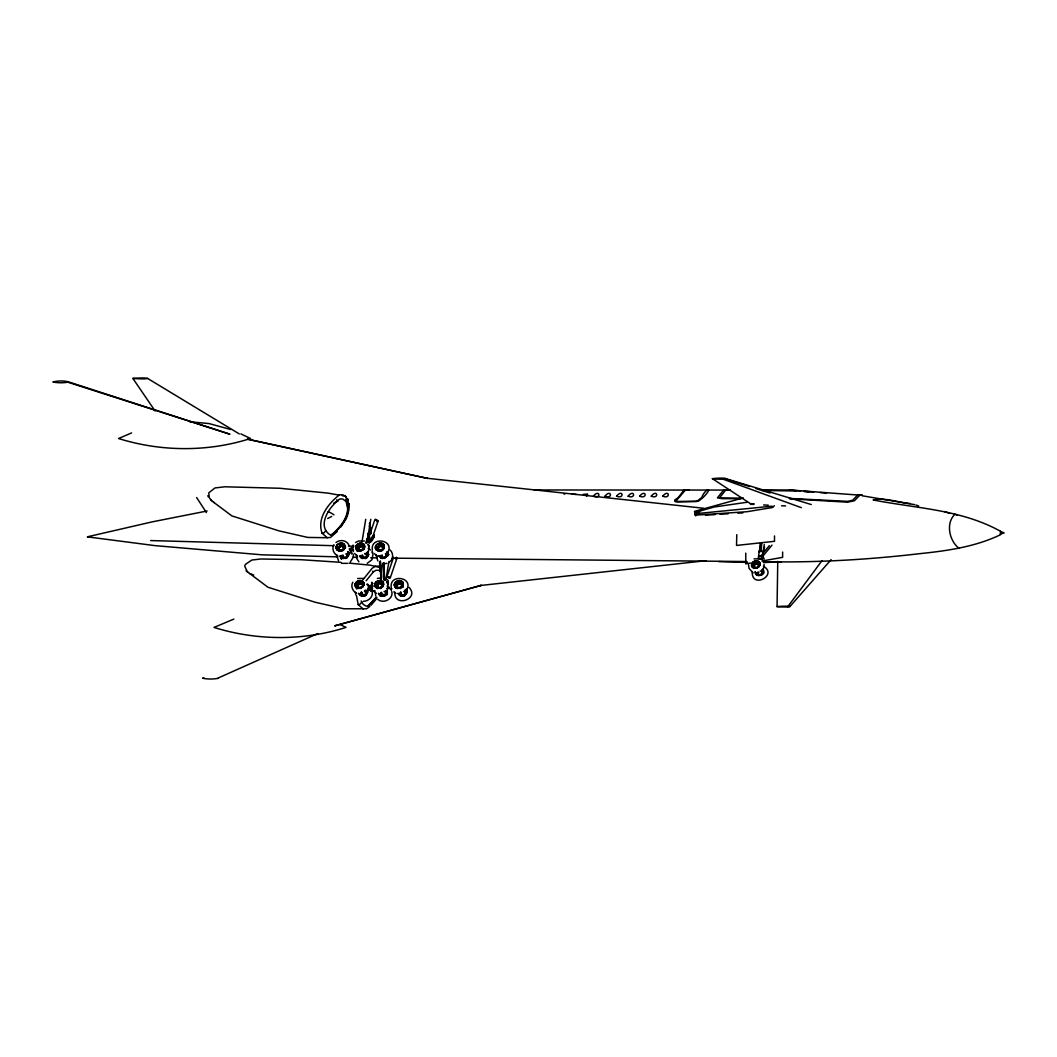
<?xml version="1.0" encoding="UTF-8"?>
<svg xmlns="http://www.w3.org/2000/svg" width="1057" height="1057" viewBox="0 0 1057 1057"><rect width="100%" height="100%" fill="white"/><g stroke="black" fill="none" stroke-linecap="round" stroke-linejoin="round"><path stroke-width="1.5" d="M782.642 552.058L782.616 557.356L761.833 561.056M229.937 434.189L67.807 382.211A39.519 32.833 -26.8 0 1 52.85 381.973L54.211 381.669A32.12 26.676 -26.8 0 1 67.899 381.669L229.303 434.031M831.132 559.629L789.883 606.586L787.584 606.969A74.426 50.564 -16.2 0 1 777.054 606.612L777.754 561.373M372.764 572.313L372.804 571.19M87.546 536.877L154.93 545.623L261.779 554.806L337.712 556.867M736.782 534.657L736.518 545.438L774.504 541.316L774.504 535.952M759.468 551.767L760.26 543.245M760.974 551.767L761.767 543.245M349.127 508.827L347.198 516.701M87.467 536.797L152.182 521.867L207.119 510.993M341.649 544.989L337.976 546.931L338.174 550.42C340.618 552.719 345.414 550.274 344.661 546.918L343.842 547.275C344.41 549.851 340.79 551.635 338.887 549.944L338.768 547.288L341.649 544.989L344.027 545.888L345.018 547.605L344.12 547.817L342.574 545.993L342.983 545.24M361.19 545.795L361.296 544.976L363.674 545.888L364.401 548.134L361.481 550.433L358.548 549.944C356.315 546.984 362.128 543.945 363.489 547.275L363.555 548.2M360.463 583.253L360.569 582.433L362.947 583.345L363.674 585.578L360.754 587.89L357.821 587.401C355.879 584.825 360.199 581.879 362.287 583.953L363.04 585.274M380.956 544.976L377.283 546.931L377.481 550.42C379.925 552.705 384.722 550.274 383.968 546.905L383.149 547.262C383.717 549.851 380.097 551.622 378.208 549.944L378.076 547.288L380.956 544.976L383.334 545.888L384.325 547.592L383.427 547.817L381.881 545.993L382.29 545.24M380.124 583.253L380.229 582.433L382.608 583.332L382.845 586.794L379.318 588.075L377.468 587.401C375.539 584.825 379.846 581.865 381.947 583.953L382.7 585.274M399.771 583.239L399.876 582.433L401.211 582.684L403.245 585.05L402.347 585.261L401.607 583.953C399.506 581.865 395.186 584.812 397.128 587.401C399.017 589.079 402.638 587.296 402.07 584.719L402.902 584.362L402.492 586.794L400.246 588.538L400.061 587.89M757.869 567.252L757.129 568.349L754.196 567.265L754.077 564.768L756.786 562.601L759.018 563.447L759.692 565.561L758.9 565.627C757.988 568.692 752.861 568.983 751.58 565.997C750.695 562.033 756.363 559.193 759.217 561.914L759.904 563.117C760.802 567.081 755.147 569.842 752.307 567.173C749.321 563.236 755.887 558.743 759.111 561.875L759.838 563.077C760.683 566.922 755.332 569.604 752.544 567.014L751.857 565.905A3.977 3.303 -26.8 0 1 753.364 562.086L756.35 561.056L758.992 562.06A3.977 3.303 -26.8 0 1 759.217 565.878L758.173 566.988M368.827 546.628L369.012 545.504L367.691 544.381M362.089 541.329L365.735 519.304M370.796 519.304L366.885 542.902L365.669 541.99M372.077 551.133L372.434 553.207L372.606 552.164M385.818 580.359L388.936 561.478M758.292 558.611L759.27 550.565L762.137 551.384M759.375 552.071L759.56 551.384M759.626 550.552L760.379 545.993M762.203 556.973L762.414 555.691M762.943 552.56L764.277 544.487M763.088 554.555L758.675 556.669L761.317 556.299M387.734 584.072L387.932 582.949L386.598 581.812M388.117 581.812L388.302 580.703L386.981 579.566M340.592 551.358L340.737 550.631M361.296 544.976L358.574 545.914L357.134 548.147L357.821 550.42L360.252 551.358L360.397 550.631M379.899 551.344L380.044 550.631M756.957 563.909L758.358 563.473L757.909 564.068M762.943 553.287L764.568 547.143M860.173 495.191L789.434 489.959L763.101 489.999M353.197 551.582L353.527 550.565L349.722 548.385M372.223 589.211L372.381 587.864L368.576 585.697M761.753 559.074L761.965 558.413M368.655 540.087L368.206 539.202L374.733 520.07L377.534 520.52L377.983 521.392L371.469 540.497L370.267 540.748M387.483 577.347L387.047 576.461L393.561 557.343M389.095 577.994L390.297 577.756L396.811 558.664L396.362 557.779M675.238 499.723L674.828 500.635A4.268 1.255 -6.1 0 0 675.846 501.758L676.242 501.824A4.241 1.361 -6.7 0 0 677.735 501.916L696.021 501.573A4.268 1.255 -6.1 0 0 699.628 500.318L703.209 497.398C714.096 486.418 705.587 487.885 701.756 497.411L698.056 500.45A2.761 0.806 -6.1 0 1 695.136 501.216L677.814 501.441A2.748 0.806 -6.1 0 1 676.203 500.727L685.438 490.012L687.526 489.986M361.045 593.03L361.375 592.105M400.352 593.03L400.682 592.092M753.998 566.156L754.315 565.284M402.849 587.481L403.298 586.265L402.043 587.124M341.887 555.89L341.398 558.876M379.912 594.814L380.467 593.347M343.063 555.335L342.798 556.933M358.997 547.975L358.733 549.574M362.71 555.321L362.445 556.933L364.48 558.228M361.705 592.224L362.141 595.051L363.74 595.686M361.983 592.779L361.719 594.378M382.37 555.321L382.106 556.92M377.917 585.419L377.653 587.018M381.366 592.224L381.788 595.051L383.4 595.686M381.643 592.779L381.379 594.378M401.713 586.992L401.277 584.177L399.718 583.57M401.013 592.224L400.748 593.823L402.77 595.104L405.175 593.849L405.439 592.25M401.29 592.779L401.026 594.378L403.047 595.672M758.041 572.181L757.79 573.687L759.639 574.876L761.925 573.674L762.176 572.167M758.014 573.449L758.913 572.075M762.189 574.189L761.793 571.533L760.287 570.965M333.92 544.725C331.462 548.649 333.774 554.093 337.791 555.916M345.85 558.387L342.891 557.858L342.759 555.202M362.419 555.202L362.538 557.858M352.84 582.182C350.395 586.093 352.708 591.537 356.711 593.36M368.285 552.177L369.157 546.918M362.657 595.844L360.966 592.435M381.537 558.466L382.079 555.202M387.932 552.164C394.578 539.506 370.201 536.137 372.355 549.97M382.119 586.569L383.242 584.362M382.317 595.844L381.035 594.51L381.339 592.647M387.206 589.621L388.078 584.376M386.135 594.523L386.347 590.744L386.981 591.761L386.162 592.118M401.964 595.844L400.273 592.422M406.866 589.621C413.498 576.95 389.121 573.594 391.275 587.428M757.71 574.321L757.314 572.379L756.931 574.664M763.352 569.353L764.158 564.425M358.64 587.89L358.151 588.551L357.094 587.877L356.407 585.604L357.847 583.358L360.569 582.433M378.3 587.89L377.798 588.551L376.754 587.877L376.067 585.604L377.494 583.358L380.229 582.433M386.928 594.88L387.338 592.448L385.62 590.731L385.171 591.392L386.69 591.431M397.947 587.89L397.458 588.538L396.401 587.877L395.714 585.604L397.155 583.358L399.876 582.433M754.975 567.728L753.522 567.715L752.875 565.574L754.222 563.473L756.786 562.601M341.794 555.797L341.292 558.836M357.121 549.944L358.957 547.182L362.326 546.033A4.823 4.003 -26.8 0 0 357.728 548.438L357.306 551.437L357.2 549.944M357.002 585.882L356.5 588.921L357.068 585.922M379.767 594.747L380.375 593.241M396.309 585.882L395.701 587.388L396.375 585.908M675.251 499.697L678.264 497.609L684.011 489.999L686.614 489.972M365.233 590.85L365.643 590.07M404.54 590.837L404.95 590.07M576.329 494.438L571.89 494.148M371.205 531.261L369.554 523.36L370.915 531.473M362.221 545.993L362.63 545.24M359.816 583.808L361.904 582.684M381.154 583.438L381.564 582.684M399.123 583.808L401.211 582.684M756.693 563.368L758.041 562.839M371.047 533.626L369.765 523.36M368.113 533.626L369.369 538.37L368.761 534.419M346.709 517.956L340.618 527.232M317.787 633.566L218.059 678.066M366.237 553.947L366.7 553.287L367.77 553.974L365.22 553.749M365.973 590.731L365.511 591.392L367.043 591.431L364.639 590.48M362.974 579.725L372.156 568.296L375.539 566.156L378.974 566.169L380.982 567.305M366.105 580.795L373.306 571.929L375.882 570.291L378.657 570.318L381.247 571.784M787.584 606.969L822.055 560.58M325.675 530.746L324.208 532.715L322.147 533.323C316.545 518.419 328.37 503.436 339.482 494.821L342.917 494.835L345.93 496.539M346.63 502.603L348.097 500.648L347.819 498.838M361.732 602.094L360.265 604.049L358.204 604.657L356.526 595.633M361.877 595.923L363.397 595.461M381.537 595.923L383.057 595.461M401.184 595.923L402.704 595.461M376.067 597.364L367.981 605.965M376.887 597.271L368.51 605.859L365.933 606.084L363.172 604.274L361.164 600.984M376.675 598.566L371.02 605.278M762.282 554.159L769.337 545.676M762.308 556.775L772.02 545.108M583.068 494.438L587.758 494.029L586.569 496.275M367.162 538.449L369.184 536.097M367.4 538.449L369.448 536.097M366.422 540.206L369.501 536.665M774.358 505.695L772.733 507.479L747.22 511.694L695.334 515.155L694.991 512.42L714.136 507.016L747.246 502.22M376.715 585.922L377.877 584.64A4.823 4.003 -26.8 0 0 376.649 585.882M346.815 557.885L347.555 557.079M366.475 557.885L367.202 557.079M761.555 574.546L762.903 574.017M350.343 561.888L353.448 557.026L353.276 554.397M389.65 561.888C393.693 559.034 393.468 553.247 390.125 549.97M337.223 531.526L330.537 537.432L327.26 537.722L307.798 537.432L279.193 530.918L231.853 515.895L213.488 502.141M366.726 542.135L369.831 539.044M367.81 541.686L369.884 539.612M368.946 541.699L371.02 539.638L371.469 540.497M368.985 542.241C373.266 543.338 374.812 531.156 374.178 537.075L374.033 535.489M369.17 542.241L374.389 537.075M365.841 543.166L368.972 540.074M371.06 538.013L374.204 534.908M858.125 494.544L852.669 500.225L847.674 501.348L789.341 498.428M862.102 495.759L914.754 504.665M218.019 678.33L217.517 678.462A39.519 32.833 -26.8 0 1 202.561 678.224L203.935 677.92M342.891 557.858L342.23 558.466L341.636 557.409L341.556 556.193L342.402 556.127M361.811 595.302L361.164 595.923L360.556 594.866L360.477 593.651L361.322 593.585M381.471 595.302L380.811 595.923L380.216 594.866L380.137 593.651L380.982 593.572M401.118 595.302L400.471 595.923L399.863 594.866L399.784 593.651L400.629 593.572M757.658 563.553L759.018 563.447M754.46 567.781L753.839 568.309L753.271 567.345M331.013 535.265C340.037 527.734 349.642 516.503 347.357 503.859M369.897 606.467L366.594 608.779L343.842 608.766L315.25 602.265L267.91 587.23L247.325 571.745L244.709 566.195L245.33 564.464L251.804 560.051L260.802 558.981L300.624 559.682L341.028 562.337M338.174 550.42L338.887 549.944M343.644 547.05L344.371 546.575M357.821 550.42L358.548 549.944M377.481 550.42L378.208 549.944M382.951 547.05L383.678 546.575M386.69 554.449L387.417 553.974L386.36 553.287M357.094 587.877L357.821 587.401M362.577 584.508L363.291 584.032L363.938 585.05M376.754 587.877L377.468 587.401M382.224 584.495L382.951 584.019M396.401 587.877L397.128 587.401M401.885 584.495L402.598 584.019M406.35 591.431L404.818 591.392M753.522 567.715L754.196 567.265M761.582 571.375L763.035 571.388L763.683 573.502M348.427 552.626L346.537 554.185L351.096 552.071M367.44 590.268L365.22 591.167L372.051 588.881M761.595 574.81L759.917 575.404M331.687 516.437L327.696 518.525M353.58 546.971L349.391 548.993L351.056 552.388L350.144 549.019L353.117 547.685M350.514 551.82L351.717 553.696L351.624 552.058M368.84 588.353L368.351 587.388L370.558 589.529L369.078 586.476L372.051 585.142M340.539 546.284L338.795 549.019L340.803 550.274M341.702 550.155L342.56 549.666M360.199 546.271L358.455 549.019L360.45 550.274M345.718 558.109L346.577 557.62M361.362 550.155L362.221 549.666M379.859 546.271L378.102 549.019L380.11 550.274M381.009 550.142L381.868 549.666M359.472 583.728L357.728 586.476L359.724 587.732M360.635 587.6L361.481 587.124M379.119 583.728L377.336 585.67L378.076 587.692M364.652 595.553L365.511 595.078M380.282 587.6L381.141 587.124M398.78 583.728L396.996 585.67L397.736 587.692M384.299 595.553L385.158 595.078M399.942 587.6L400.788 587.111M403.959 595.553L404.818 595.065M755.755 563.817L754.117 566.393L755.993 567.583M756.838 567.464L757.644 567.001M755.174 571.837L755.266 573.29C757.076 577.637 764.713 574.929 763.59 570.41A4.532 3.766 -26.8 0 0 762.863 569.208M335.981 542.518C340.222 539.057 347.33 540.299 349.127 545.756M355.628 542.518L358.415 541.012L364.414 540.986M761.82 575.061L759.587 575.206M367.215 563.355L372.064 559.642L372.936 554.397M384.431 595.844L385.395 595.329M404.091 595.844L405.056 595.329M358.178 584.032L359.671 584.019M397.485 584.019L398.978 584.006M760.472 575.219L763.63 571.824L762.824 569.234M372.513 584.442L368.325 586.45L368.814 587.415M363.489 547.275L364.321 546.905M347.581 554.674L348.4 554.317L347.766 553.287L347.106 553.908L347.912 556.154M341.636 557.409L342.455 557.052M367.241 554.674L368.061 554.317M386.888 554.674L387.721 554.317M380.943 557.409L381.762 557.052M363.595 584.362L362.828 585.644M366.502 592.118L367.334 591.761L366.687 590.744L366.039 591.352L366.792 592.673M360.556 594.866L361.388 594.51M380.216 594.866L381.035 594.51M405.822 592.118L406.641 591.761L405.994 590.744L405.346 591.352L406.152 593.598M399.863 594.866L400.695 594.51M759.626 564.412L758.9 565.627M1000.741 534.604C975.267 546.905 947.019 550.856 919.18 553.723C867.506 559.761 815.436 562.76 763.405 561.703M334.673 625.823L335.664 625.546M377.217 550.036L378.01 549.693M357.636 587.15L356.83 587.481L357.438 588.511M131.61 432.908L118.569 438.523C161.153 451.841 207.991 452.119 250.535 438.51L240.864 433.885M233.848 619.098L214.029 627.422C256.613 640.74 303.451 641.018 345.996 627.409L340.473 624.766M370.32 586.952L373.332 586.04M335.069 625.757L481.331 585.34L335.399 625.665M743.282 497.887L694.475 511.39L695.096 512.619L699.708 511.773M353.461 549.244L350.633 549.97L350.144 549.019M337.566 549.363L338.465 549.151M357.226 549.363L358.112 549.151M376.873 549.363L377.772 549.151M387.166 555.216L388.064 555.004L387.073 553.287L386.413 553.908L387.232 556.154M356.486 586.82L357.385 586.595M376.147 586.82L377.045 586.595M395.807 586.82L396.692 586.595M386.439 592.673L387.338 592.448M752.954 566.724L753.786 566.512M762.348 571.837L763.603 572.352M333.642 503.224L337.963 501.11L336.747 499.842M760.868 559.034L759.27 558.717L761.991 558.136L762.705 559.946M387.047 576.461L390.297 577.756M376.781 521.616L377.983 521.392M388.87 577.981L389.372 577.241L387.483 576.963L387.774 577.558M368.259 545.808L368.708 545.148M360.252 551.358L361.481 550.433M387.087 583.081L387.813 582.949L386.545 582.011M750.642 563.051L745.846 563.896L745.74 553.115M368.206 539.202L371.02 539.612M365.511 558.387L361.56 558.096L359.486 555.942L361.613 558.03M385.158 558.387L381.22 558.083L379.133 555.942L381.26 558.03M360.49 546.852L362.274 546.826M395.609 558.862L396.811 558.664M357.689 578.47L363.674 578.443M377.349 578.456L380.428 577.954M754.077 558.876L759.706 558.849M363.291 558.321L367.862 555.969L368.47 554.436L367.585 551.648M382.951 558.307L387.509 555.969L388.117 554.436L387.245 551.648M363.251 558.373L367.796 555.942L368.404 554.436L367.545 551.675M347.555 563.355L341.543 563.341M382.898 558.373L387.457 555.929L388.051 554.436L387.206 551.675M383.77 563.843L386.862 563.355M363.383 601.301C368.246 601.341 373.398 597.007 372.196 591.841M479.957 585.552L705.997 560.699M772.072 506.171L694.647 513.808L695.704 515.895M781.176 561.809L763.365 562.575M406.681 592.977L405.505 593.981L406.232 594.193M343.895 548.2L344.741 548.134M383.202 548.2L384.048 548.121M380.864 556.193L381.709 556.127M382.475 585.644L383.321 585.578M402.136 585.644L402.981 585.578M756.852 573.515L757.644 573.449M705.442 515.235L715.179 514.574M720.055 514.27L728.181 513.781M737.918 513.187L742.794 512.896M338.676 548.768L337.817 548.821L339.006 547.843M377.124 548.808L377.983 548.768M396.058 586.265L396.917 586.212M712.405 478.689A74.426 68.89 -47.6 0 0 723.001 479.165L725.221 478.649L723.08 478.147A69.207 64.054 -47.6 0 0 712.405 478.689L751.725 504.493M728.524 489.972L725.789 489.986L719.777 497.517A4.387 0.661 -3 0 0 719.658 497.834L741.75 498.283M741.089 498.64L722.288 498.693L717.386 497.86L723.688 489.986L730.242 489.959M686.852 489.986L687.882 489.986M687.711 489.972L688.979 489.986M534.102 489.972L729.515 490.065M762.044 490.461L796.476 490.99M367.704 588.59L372.54 588.59M387.047 588.577L391.883 588.577M371.232 590.665L375.01 590.665M747.352 562.443L718.813 561.611M392.173 558.149L746.903 561.544M768.241 505.127L766.867 505.101A225.485 120.498 -12.9 0 1 763.577 504.982M563.764 493.87L564.782 494.148M352.562 557.277L357.517 557.409M370.73 557.766L377.323 557.937M375.288 519.212L377.864 520.691M150.609 540.563L333.774 545.703M348.48 546.112L353.382 546.244M395.754 557.924L396.692 557.951L396.322 557.224M789.883 498.825L847.767 502.194L854.466 500.714L860.226 494.782L862.195 495.072M189.652 421.743L209.141 423.593L230.73 429.512M785.576 505.92L784.981 505.893A287.372 278.916 60.3 0 1 781.585 505.775M380.52 555.533L381.432 555.572M360.873 555.533L361.771 555.572M341.213 555.533L342.124 555.586M752.875 565.574L753.733 565.64M376.794 548.147L377.706 548.213M357.134 548.147L358.059 548.226M337.487 548.147L338.399 548.226M395.714 585.604L396.639 585.67M376.067 585.604L376.979 585.67M356.407 585.604L357.332 585.67M386.492 593.598L387.417 593.664M789.5 489.999L800.783 490.95M804.007 491.214L813.679 492.02M820.126 492.562L826.574 493.104M804.43 491.65L809.213 492.047M349.021 563.117L370.624 565.218L381.088 567.886M426.328 478.174L427.636 478.385L247.338 439.144L426.328 478.174L703.803 508.272M861.6 495.257L862.38 495.35M383.229 558.096L384.127 558.228M344.82 558.228L343.221 557.607L342.481 555.586M399.031 587.732L397.458 587.137M379.384 587.732L377.798 587.137M910.169 503.555C897.935 502.432 885.489 497.398 873.148 499.948C916.049 508.417 961.117 509.421 1000.411 531.222M380.018 556.418L377.098 555.903L374.086 553.458M339.112 495.112L328.093 493.13L279.986 488.268L224.824 486.788L214.954 487.951L208.784 492.826L209.246 497.609L211.572 500.622M342.27 495.68L345.414 496.248L348.083 500.225M756.64 563.672L758.543 565.627M380.85 545.795L383.665 546.284L381.973 546.033M380.797 546.112L382.357 546.72L382.819 548.2M361.137 546.112L362.696 546.72L363.159 548.2M341.543 545.795L345.652 547.13L342.666 546.033M341.49 546.112L343.75 547.949M365.167 554.066L366.726 554.674L367.189 556.154M380.071 583.57L381.63 584.177L382.092 585.644M360.411 583.57L361.97 584.177L362.432 585.644M403.748 591.524L405.307 592.131M384.087 591.524L385.646 592.131L386.109 593.598M364.44 591.524L365.999 592.131M366.066 553.353L367.744 553.67M385.66 553.577L388.5 554.687M366.079 553.458L367.717 553.776M366.013 553.577L368.84 554.7M364.876 553.498L366.858 554.806L365.96 557.079L363.291 557.501L362.128 555.572M758.556 566.499L759.243 566.697M363.185 549.125L363.912 549.349L362.459 549.931M343.538 549.125L344.265 549.349M401.766 586.569L402.492 586.794M362.459 586.582L363.185 586.794M724.613 478.293L811.274 504.533M724.64 478.636L749.677 486.577M755.94 488.559L770.024 493.024M916.062 505.087L918.665 505.946M944.522 511.535L949.701 513.358M723.001 479.165L801.325 507.664M249.531 573.462L253.772 575.034M370.611 587.428L372.381 587.864M753.324 564.438L754.077 564.768M377.283 546.931L378.076 547.288M357.623 546.931L358.429 547.288M337.976 546.931L338.768 547.288M396.203 584.389L396.996 584.746M376.543 584.389L377.349 584.746M356.896 584.389L357.689 584.746M959.254 548.491C949.543 541.343 945.262 523.479 954.894 514.283L957.047 515.076M155.088 410.988L132.878 378.419A65.996 38.633 12.6 0 1 143.461 377.983A14.111 8.258 12.6 0 1 147.61 378.419L239.318 433.938M376.186 549.838L379.199 550.882L382.515 549.746L384.272 546.958L383.427 544.21C379.992 540.867 373.015 545.663 376.186 549.838C379.304 552.6 385.197 549.785 384.272 545.518L383.532 544.236C380.507 541.356 374.469 544.368 375.42 548.583M356.526 549.851L359.539 550.882L362.855 549.746L364.625 546.958L363.767 544.21C360.345 540.88 353.355 545.663 356.526 549.851C359.644 552.6 365.55 549.785 364.625 545.518L363.885 544.249C360.847 541.356 354.808 544.368 355.76 548.583M336.879 549.851L339.892 550.895L343.195 549.746L344.965 546.958L344.12 544.21C340.684 540.88 333.708 545.663 336.879 549.851C339.997 552.6 345.89 549.785 344.965 545.531L344.225 544.249C341.2 541.356 335.161 544.368 336.113 548.583M395.159 587.216C398.159 589.938 404.197 587.203 403.206 582.975L402.466 581.694L399.44 580.504L396.031 581.694L394.248 584.495L395.107 587.296C398.159 590.189 403.985 587.071 403.127 582.936L402.347 581.654C399.348 578.906 393.495 581.799 394.38 585.935M355.852 587.216C358.852 589.938 364.89 587.203 363.899 582.975L363.159 581.694L360.133 580.518L356.724 581.694L354.941 584.508L355.799 587.296C358.852 590.189 364.678 587.071 363.819 582.936L363.04 581.654C360.041 578.906 354.187 581.799 355.073 585.935M381.934 546.826L383.057 547.949M385.395 553.683L386.836 556.154M385.673 554.225L386.373 554.674M382.251 557.052L385.607 557.065L386.518 554.793M400.854 584.27L401.554 584.719M346.088 553.683L347.528 556.154M346.366 554.238L347.066 554.674M342.944 557.052L346.3 557.079L347.211 554.806M381.207 584.27L381.907 584.719M381.511 594.496L384.88 594.523L385.831 593.056L385.369 591.576M365.009 591.127L366.409 592.805M361.864 594.496L365.233 594.523L366.132 592.25M758.146 575.074L758.9 575.563L756.032 574.453L755.24 571.837M753.165 572.868L749.056 568.402L748.541 564.821M357.438 555.903L354.425 553.458M393.719 591.88L396.018 593.36M376.371 593.36L373.359 590.916M377.825 599.319C383.07 604.208 393.495 599.16 391.856 591.841M387.39 553.67L388.738 554.529M387.377 553.776L388.699 554.634M763.392 566.208C778.441 574.876 751.884 589.291 752.227 572.181M368.18 548.464L370.478 549.97M327.26 537.722L322.147 533.323M387.113 585.908L389.399 587.415M363.317 609.057L358.204 604.657M349.893 548.715L351.756 550.129M210.502 499.816L214.043 502.551M246.096 570.82L247.946 572.286M368.061 542.135L369.382 543.245M347.026 557.779L345.745 558.479M381.379 587.375L380.586 588.551L380.414 587.89M361.732 587.375L360.939 588.551L360.754 587.89M372.196 582.869L372.619 583.596M409.059 587.415C420.171 599.068 393.666 608.013 394.869 592.224M358.904 561.862L356.817 558.558L356.288 554.78M196.628 497.53L206.392 512.579M764.211 559.074L762.454 555.612M368.748 586.027L367.545 584.045M405.029 591.576L405.769 593.598M382.528 557.594L381.788 555.572M758.398 564.028L759.111 565.27M398.066 593.4C399.969 598.09 408.134 595.197 406.945 590.374L406.165 589.093L406.985 591.88L406.377 593.387L403.615 595.474L400.193 595.474L398.145 593.36M378.406 593.4C380.309 598.09 388.474 595.197 387.285 590.374C388.091 594.562 382.264 597.403 379.225 594.642L378.485 593.36M347.938 551.648L348.718 552.93C349.907 557.752 341.728 560.646 339.825 555.942C341.596 559.893 348.017 558.426 348.744 554.436L347.898 551.688M358.759 593.4C360.662 598.103 368.827 595.21 367.638 590.374C368.444 594.562 362.604 597.403 359.578 594.642L358.825 593.36M353.567 545.941L353.078 545.108L353.699 546.271M396.745 588.498L396.137 587.481L397.406 587.943M377.085 588.511L376.477 587.481L377.745 587.943M377.825 560.871L375.935 554.78M338.517 560.871L336.628 554.78M370.848 540.576L369.448 539.559L368.946 540.299M391.526 589.621L391.011 588.59L391.354 590.665M345.652 499.75L346.26 500.939M369.078 586.476L369.567 587.441M370.558 589.529L370.65 591.154L369.99 589.846M350.158 549.68L350.647 550.631M369.091 587.137L369.58 588.102M349.391 548.993L349.88 549.944M351.056 552.388L351.717 553.696M789.883 606.586L787.795 606.216A69.207 47.01 -16.2 0 0 777.054 606.612M349.048 504.559L345.414 496.248M755.425 562.839L755.663 563.553M398.423 582.684L398.687 583.438M379.503 545.24L379.754 545.993M378.776 582.684L379.027 583.438M359.842 545.24L360.107 545.993M359.116 582.684L359.38 583.438M340.195 545.24L340.446 545.993M375.75 596.016L375.209 592.224M367.902 533.626L369.184 538.37M368.549 532.847L369.382 536.005M368.232 533.415L369.488 538.158M368.444 533.058L369.276 536.216M207.872 495.614L208.15 496.79M369.554 523.36L371.02 531.261M369.527 525.514L370.994 533.415M369.408 525.725L370.875 533.626M380.586 565.957L381.035 570.767M379.516 561.69L381.115 579.276M380.401 561.161L381.101 569.168M380.229 561.293L381.075 570.899M381.352 574.096L381.643 577.307M379.925 561.571L381.471 579.17M379.767 561.69L381.313 579.289M348.955 503.594L349.299 507.452M762.758 572.564L762.81 573.436M355.562 592.224L355.72 594.853M401.7 584.838L401.739 585.644M397.273 586.212L397.313 587.018M343.472 547.394L343.512 548.2M383.665 562.76L384.484 580.359M383.493 562.905L384.312 580.504M383.176 563.17L383.77 579.289M383.85 562.76L384.642 580.359M383.215 563.289L383.929 579.276M753.707 504.44A225.485 120.498 -12.9 0 1 750.404 504.189A249.188 133.169 -12.9 0 1 754.209 503.819M328.212 511.694A34.841 28.949 -26.8 0 1 333.986 514.865M359.79 583.741A4.823 4.003 -26.8 0 1 361.573 583.424M380.163 596.188A4.228 3.515 -26.8 0 1 380.639 593.334M399.097 583.741A4.823 4.003 -26.8 0 1 400.88 583.424M366.766 584.31A34.841 28.949 -26.8 0 1 370.122 586.358M341.583 558.743A4.228 3.515 -26.8 0 1 342.058 555.89M147.61 378.419A14.111 8.258 12.6 0 1 143.792 378.868A65.996 38.633 12.6 0 1 132.878 378.419M348.044 509.751C347.238 519.753 339.944 528.394 332.453 534.525L329.89 534.75C316.307 525.263 329.969 505.959 339.825 498.957L342.6 498.97L346.075 501.494L348.044 509.751M1000.635 531.42L1000.199 534.036L1004.15 532.953L1000.635 531.42M593.413 496.209C601.816 499.499 599.491 488.44 593.453 496.129M604.974 496.195C613.377 499.499 611.052 488.44 605.014 496.129M616.535 496.195C624.74 499.565 622.943 488.347 616.575 496.129M628.083 496.195C636.288 499.565 634.491 488.347 628.122 496.129M639.644 496.195C647.849 499.565 646.052 488.347 639.683 496.129M651.204 496.195C659.409 499.565 657.613 488.347 651.244 496.129M662.752 496.195C670.97 499.565 669.16 488.347 662.792 496.116M344.476 558.017L342.957 558.479L344.476 558.017M361.639 545.65L361.481 546.363L362.974 545.901L361.639 545.65M364.123 558.004L362.604 558.479L364.123 558.004M360.913 583.094L360.754 583.821L362.247 583.358L360.913 583.094M383.783 558.004L382.264 558.479L383.783 558.004M380.56 583.094L380.414 583.821L381.894 583.358L380.56 583.094M400.22 583.094L400.061 583.821L401.554 583.345L400.22 583.094M358.667 547.843L357.477 548.821L358.667 547.843M357.94 585.287L356.751 586.265L357.94 585.287M377.587 585.287L376.398 586.265L377.587 585.287M348.453 555.533L347.277 556.524L348.453 555.533M368.1 555.533L366.924 556.524L368.1 555.533M367.374 592.977L366.198 593.981L367.374 592.977M387.76 555.533L386.585 556.524L387.76 555.533M387.034 592.977L385.858 593.981L387.034 592.977M383.546 584.415L380.256 588.154L376.794 588.154L374.693 586.04C373.742 581.826 379.78 578.813 382.806 581.694L383.546 582.975C384.497 587.111 378.459 589.951 375.512 587.216L374.733 585.935C373.848 581.799 379.688 578.906 382.7 581.654L383.546 584.415M761.727 570.133L762.084 571.322L762.718 570.767L761.727 570.133M758.635 575.048L757.208 574.982L758.635 575.048M344.238 548.464L339.958 550.763L336.403 548.491A4.228 3.515 -26.8 0 1 338.002 544.434L341.186 543.338L343.987 544.408A4.228 3.515 -26.8 0 1 344.238 548.464M363.885 548.464L359.605 550.763L356.064 548.491A4.228 3.515 -26.8 0 1 357.649 544.434L360.833 543.338L363.648 544.408A4.228 3.515 -26.8 0 1 363.885 548.464M383.546 548.464L379.265 550.763L375.724 548.491A4.228 3.515 -26.8 0 1 377.309 544.421L380.494 543.338L383.295 544.408A4.228 3.515 -26.8 0 1 383.546 548.464M363.159 585.922L358.878 588.221L355.337 585.948A4.228 3.515 -26.8 0 1 356.922 581.879L360.107 580.795L362.921 581.852A4.228 3.515 -26.8 0 1 363.159 585.922M382.819 585.922L378.525 588.207L374.984 585.948A4.228 3.515 -26.8 0 1 376.583 581.879L379.767 580.795L382.568 581.852A4.228 3.515 -26.8 0 1 382.819 585.922M402.466 585.922L398.185 588.207L394.644 585.935A4.228 3.515 -26.8 0 1 396.23 581.879L399.414 580.782L402.228 581.852A4.228 3.515 -26.8 0 1 402.466 585.922M367.413 553.287L366.766 553.908L367.519 555.216L368.404 555.004L367.413 553.287M358.825 550.499L358.164 551.054L357.557 550.036L358.825 550.499M342.613 557.303L341.9 557.779L341.292 556.748L342.613 557.303M362.26 557.303L361.56 557.779L360.952 556.748L362.26 557.303M381.921 557.303L381.207 557.766L380.599 556.748L381.921 557.303M361.534 594.761L360.833 595.223L360.226 594.206L361.534 594.761M381.194 594.761L380.48 595.223L379.873 594.193L381.194 594.761M400.841 594.761L400.141 595.223L399.533 594.193L400.841 594.761M366.673 557.766L365.392 558.479L366.673 557.766M365.947 595.223L364.665 595.923L365.947 595.223M385.607 595.223L384.325 595.923L385.607 595.223M405.254 595.223L403.972 595.923L405.254 595.223M340.526 545.901L339.257 546.575L340.737 546.561L340.526 545.901M360.186 545.901L358.904 546.575L360.397 546.561L360.186 545.901M379.833 545.901L378.565 546.575L380.044 546.561L379.833 545.901M340.882 546.35L339.297 547.182A4.823 4.003 -26.8 0 1 340.869 546.284M380.19 546.35L378.617 547.182A4.823 4.003 -26.8 0 1 380.176 546.284M763.286 571.731L762.559 572.92L763.365 572.868L763.286 571.731M757.446 573.806L756.601 574.017L756.561 572.868L757.446 573.806M757.75 563.592L756.072 563.896A4.532 3.766 -26.8 0 1 757.724 563.526M372.553 583.583L371.892 582.42L372.553 583.583"/></g></svg>
